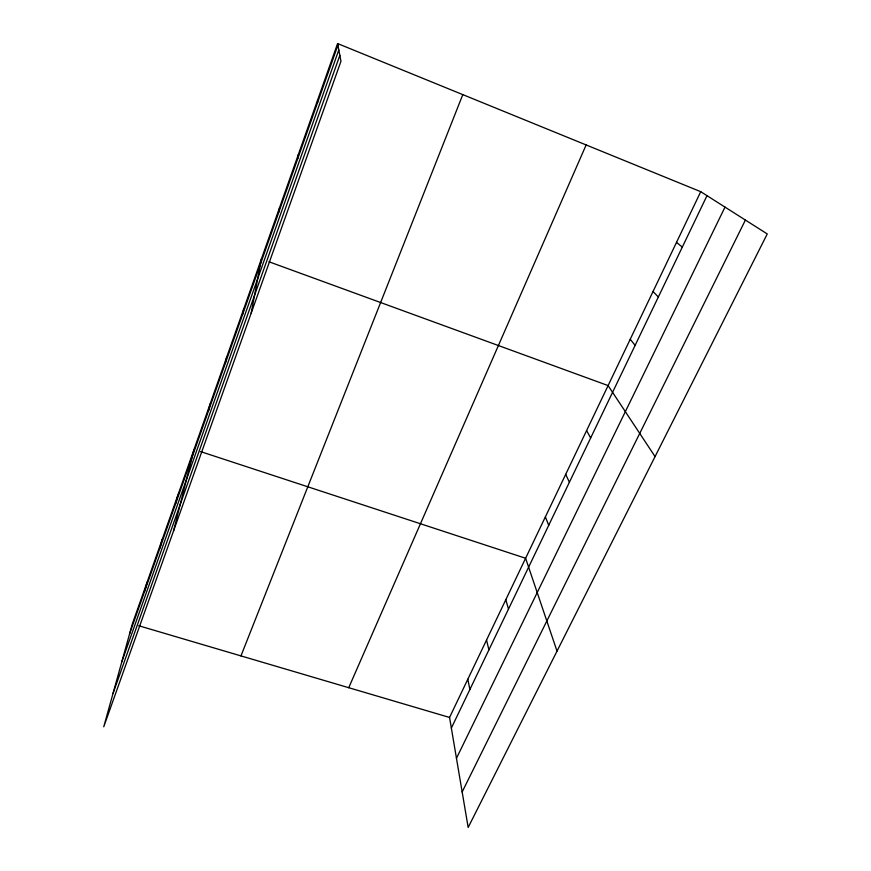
<?xml version="1.0" encoding="UTF-8"?>
<svg xmlns="http://www.w3.org/2000/svg" width="871" height="871" viewBox="0 0 871 871"><rect width="100%" height="100%" fill="white"/><g stroke="black" fill="none" stroke-linecap="round" stroke-linejoin="round"><path stroke-width="1.31" d="M317.577 102.626L317.621 100.023M297.915 158.195L298.285 154.7M278.872 212.001L279.547 207.668M251.175 313.168L261.398 259.003M242.552 314.627L243.793 308.791M225.219 363.599L226.71 357.077M208.409 411.112L210.14 403.948M173.514 531.07L194.037 449.458M175.768 503.329L177.945 494.989M159.937 548.077L162.311 539.193M144.553 591.529L147.123 582.133M337.589 43.55L132.359 623.865L103.747 726.806L340.964 61.264L337.589 43.55L700.73 191.685L767.253 233.94L468.163 827.45L449.556 717.454L700.73 191.685M129.616 633.74L337.904 45.205M121.798 661.884L338.808 49.963M113.034 693.414L339.842 55.396M240.962 655.907L462.795 94.623M348.738 687.709L586.139 144.945M451.352 728.08L707.002 195.67M456.458 758.293L725.01 207.102M462.153 791.968L745.402 220.058M138.685 625.726L449.556 717.454M200.45 451.559L525.605 558.257L557.015 651.116M268.954 261.768L608.1 385.581L655.057 456.567M676.517 242.367L682.298 247.103M653.032 291.524L658.356 296.978M630.234 339.244L635.122 345.373M586.597 430.601L590.669 437.95M565.693 474.347L569.394 482.251M545.377 516.884L548.719 525.3M505.801 599.716L508.49 609.101M486.541 640.043L488.914 649.864M467.803 679.271L469.883 689.505"/></g></svg>
